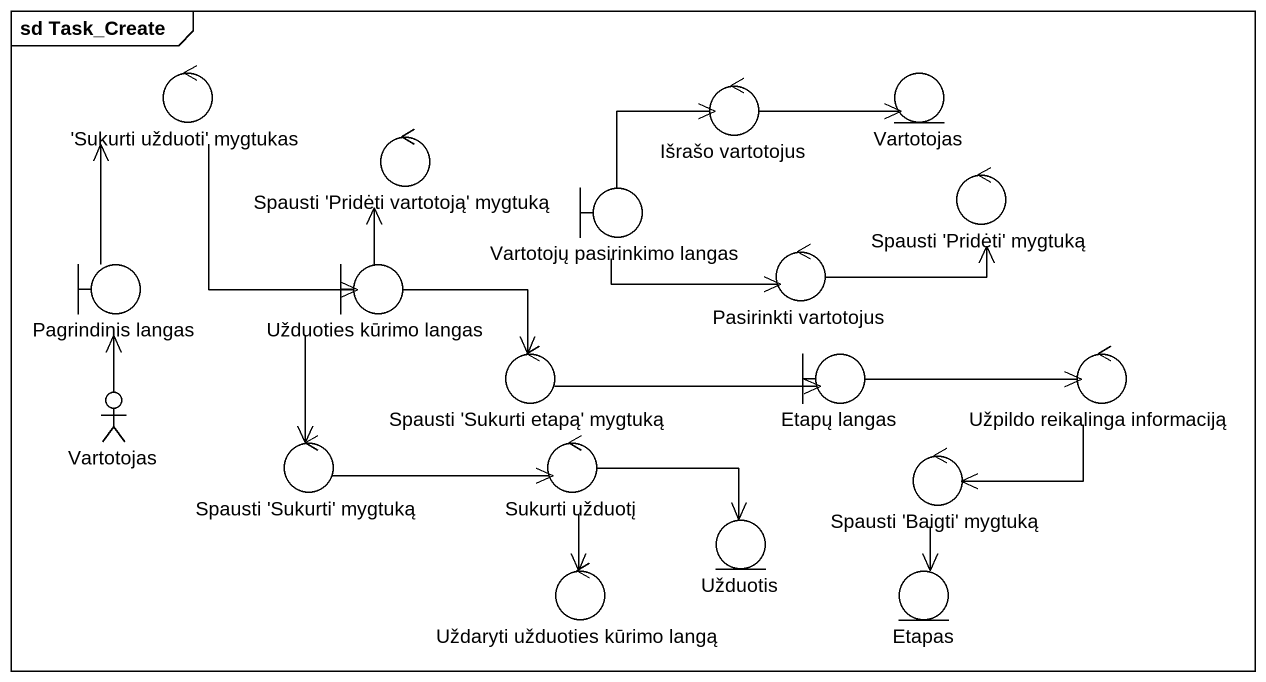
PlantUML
@startuml
mainframe sd Task_Create
control "'Sukurti užduoti' mygtukas" as Sukurti_užduoti_mygtukas
control "Išrašo vartotojus" as Išrašo_vartotojus
entity Vartotojas
control "Spausti 'Pridėti vartotoją' mygtuką" as Spausti_Pridėti_vartotoją
boundary "Vartotojų pasirinkimo langas" as Vartotojų_pasirinkimo_langas
control "Spausti 'Pridėti' mygtuką" as Spausti_Pridėti_mygtuką
boundary "Pagrindinis langas" as Pagrindinis_langas
boundary "Užduoties kūrimo langas" as Užduoties_kūrimo_langas
control "Pasirinkti vartotojus" as Pasirinkti_vartotojus
control "Spausti 'Sukurti etapą' mygtuką" as Spausti_Sukurti_etapą
boundary "Etapų langas" as Etapų_langas
control "Užpildo reikalinga informaciją" as Užpildo_reikalinga
actor "Vartotojas" as Vartotojas_2
control "Spausti 'Sukurti' mygtuką" as Spausti_Sukurti_mygtuką
control "Sukurti užduotį" as Sukurti_užduotį
entity Užduotis
control "Spausti 'Baigti' mygtuką" as Spausti_Baigti_mygtuką
control "Uždaryti užduoties kūrimo langą" as Uždaryti_užduoties_kūrimo
entity Etapas
Sukurti_užduoti_mygtukas --> Užduoties_kūrimo_langas
Išrašo_vartotojus -right-> Vartotojas
Vartotojų_pasirinkimo_langas -up-> Išrašo_vartotojus
Vartotojų_pasirinkimo_langas -right-> Pasirinkti_vartotojus
Pagrindinis_langas -up-> Sukurti_užduoti_mygtukas
Užduoties_kūrimo_langas -up-> Spausti_Pridėti_vartotoją
Užduoties_kūrimo_langas -right-> Spausti_Sukurti_etapą
Užduoties_kūrimo_langas --> Spausti_Sukurti_mygtuką
Pasirinkti_vartotojus -right-> Spausti_Pridėti_mygtuką
Spausti_Sukurti_etapą -right-> Etapų_langas
Etapų_langas -right-> Užpildo_reikalinga
Užpildo_reikalinga --> Spausti_Baigti_mygtuką
Vartotojas_2 -up-> Pagrindinis_langas
Spausti_Sukurti_mygtuką -right-> Sukurti_užduotį
Sukurti_užduotį -right-> Užduotis
Sukurti_užduotį --> Uždaryti_užduoties_kūrimo
Spausti_Baigti_mygtuką --> Etapas
@enduml
